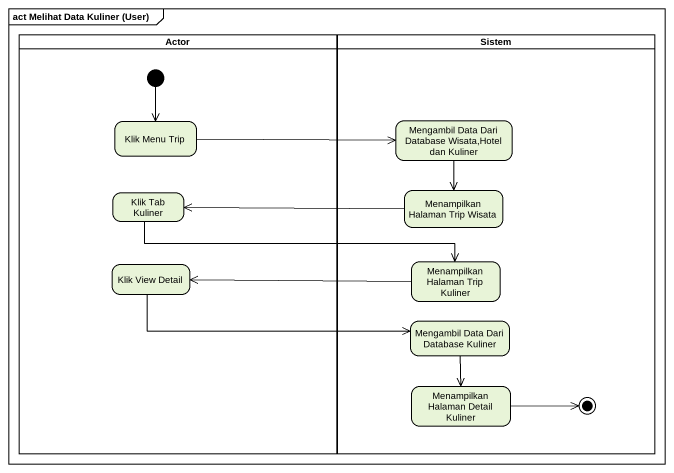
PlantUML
@startuml
mainframe act Melihat Data Kuliner (User)
hide empty description
state "Actor" as Actor_ <<partition>> {
  state "Klik Menu Trip" as Klik_Menu_Trip
  state "Klik Tab Kuliner" as Klik_Tab_Kuliner
  state "Klik View Detail" as Klik_View_Detail
  [*] --> Klik_Menu_Trip
}
state Sistem <<partition>> {
  state "Mengambil Data Dari Database Wisata,Hotel dan Kuliner" as Mengambil_Data_Dari
  state "Menampilkan Halaman Trip Wisata" as Menampilkan_Halaman_Trip
  state "Menampilkan Halaman Trip Kuliner" as Menampilkan_Halaman_Trip_2
  state "Mengambil Data Dari Database Kuliner" as Mengambil_Data_Dari_2
  state "Menampilkan Halaman Detail Kuliner" as Menampilkan_Halaman_Detail
  Menampilkan_Halaman_Detail -right-> [*]
}
Klik_Menu_Trip -right-> Mengambil_Data_Dari
Mengambil_Data_Dari --> Menampilkan_Halaman_Trip
Klik_Tab_Kuliner -right-> Menampilkan_Halaman_Trip_2
Menampilkan_Halaman_Trip -left-> Klik_Tab_Kuliner
Klik_View_Detail -right-> Mengambil_Data_Dari_2
Menampilkan_Halaman_Trip_2 -left-> Klik_View_Detail
Mengambil_Data_Dari_2 --> Menampilkan_Halaman_Detail
@enduml
